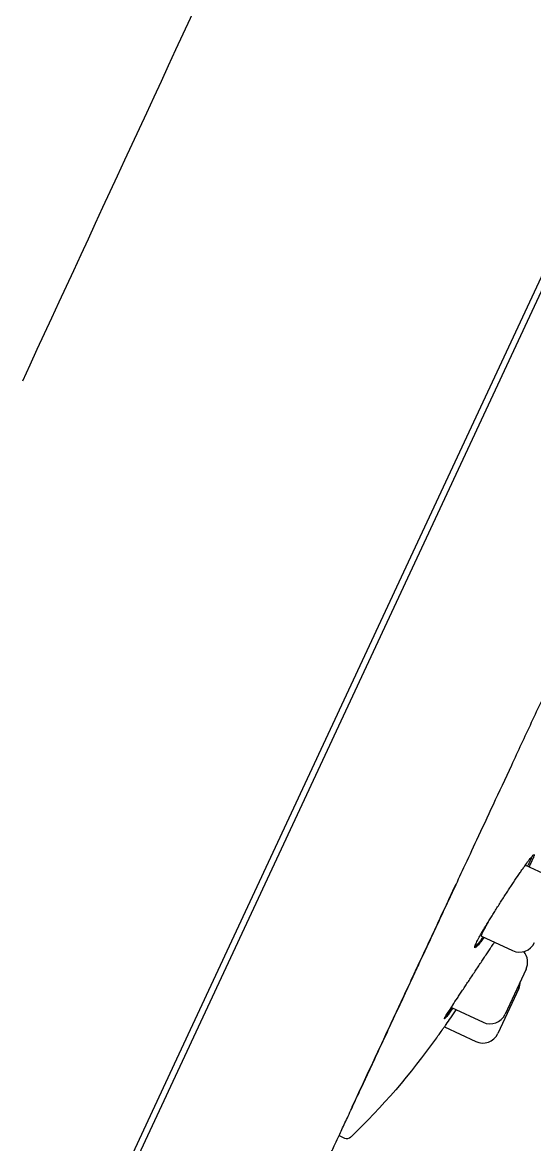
# Model space of a CAD drawing. Header units: millimetres. Extents: x 169 to 4368, y -1049 to 1924.
# Drawn here: x 491.405 to 493.137, y 1177.524 to 1181.318 of the extents above; entities that cross this region are included whole.
import ezdxf

# ---------------------------------------------------------------- set-up
doc = ezdxf.new("R2010")
doc.units = ezdxf.units.MM

msp = doc.modelspace()

# ---------------------------------------------------------------- linework, layer by layer
for p, q in [((491.7314, 1177.345), (495.6331, 1185.7123)), ((494.0239, 1182.3112), (492.694, 1179.4594)), ((492.694, 1179.4594), (491.9263, 1177.8129)), ((493.1811, 1178.4332), (493.1076, 1178.4675)), ((492.9574, 1178.2286), (493.0628, 1178.1795)), ((493.1086, 1178.1167), (493.0376, 1177.9645)), ((493.0836, 1178.0514), (493.0126, 1177.8991)), ((492.8561, 1177.9873), (492.9631, 1177.9374)), ((492.8323, 1177.9214), (492.9382, 1177.872)), ((491.9263, 1177.8129), (491.814, 1177.5722)), ((491.814, 1177.5722), (491.778, 1177.4949)), ((492.4757, 1177.5538), (492.4942, 1177.5456))]:
    msp.add_line(p, q)
for centre, radius, start, end in [((1473.1455, 726.2876), 1081.5571, 155.0912745, 155.1908752), ((493.0864, 1178.2302), 0.056, 245, 335), ((493.0578, 1178.1404), 0.056, 335, 39.6537), ((493.0328, 1178.075), 0.056, 335, 359.3958), ((492.9868, 1177.9881), 0.056, 245, 335), ((492.9618, 1177.9228), 0.056, 245, 335), ((375.7381, 1232.1613), 128.8775, 334.977675, 335.056407)]:
    msp.add_arc(centre, radius, start, end)
msp.add_ellipse((492.5024, 1177.5639), major_axis=(0.0198, 0.0033), ratio=0.990837, start_param=4.129325, end_param=5.303251)
for points, knots in [([(492.4455, 1177.489), (492.4455, 1177.489), (492.4455, 1177.489), (492.4457, 1177.4894), (492.4466, 1177.4914), (492.45, 1177.4987), (492.4588, 1177.5176), (492.4729, 1177.5478), (492.4916, 1177.5879), (492.5137, 1177.6353), (492.5379, 1177.6874), (492.5644, 1177.7441), (492.5943, 1177.8081), (492.6276, 1177.8797), (492.663, 1177.9556), (492.6937, 1178.0214), (492.716, 1178.0692), (492.7282, 1178.0954), (492.7367, 1178.1136), (492.7459, 1178.1333), (492.7601, 1178.1636), (492.782, 1178.2107), (492.8082, 1178.2668), (492.836, 1178.3266), (492.865, 1178.3887), (492.9001, 1178.4641), (492.9448, 1178.5599), (492.9983, 1178.6747), (493.0601, 1178.8073), (493.1263, 1178.9494), (493.1983, 1179.1039), (493.2741, 1179.2665), (493.3562, 1179.4427), (493.4417, 1179.6263), (493.5337, 1179.8237), (493.6332, 1180.0371), (493.7188, 1180.2209), (493.7889, 1180.3712), (493.8298, 1180.459), (493.8616, 1180.5273), (493.8814, 1180.5698), (493.9005, 1180.6107), (493.9218, 1180.6564), (493.9545, 1180.7266), (494.0053, 1180.8356), (494.0957, 1181.0296), (494.2185, 1181.2929), (494.3647, 1181.6066), (494.5166, 1181.9325), (494.6728, 1182.2676), (494.8269, 1182.5982), (494.9503, 1182.863), (495.0312, 1183.0366), (495.0747, 1183.13), (495.1013, 1183.187), (495.1262, 1183.2404), (495.1532, 1183.2984), (495.2008, 1183.4006), (495.2668, 1183.5421), (495.3606, 1183.7433), (495.4617, 1183.9604), (495.5687, 1184.1898), (495.6679, 1184.4026), (495.7582, 1184.5963), (495.8355, 1184.7621), (495.8897, 1184.8784), (495.9248, 1184.9538), (495.9484, 1185.0044), (495.9732, 1185.0576), (496.0041, 1185.124), (496.0234, 1185.1655), (496.0359, 1185.1921)], [0, 0, 0, 0, 0.003912, 0.008059, 0.017229, 0.04406, 0.073233, 0.102451, 0.13115, 0.157102, 0.179165, 0.199447, 0.219812, 0.239559, 0.257449, 0.273451, 0.280966, 0.285329, 0.288107, 0.290934, 0.295923, 0.304046, 0.314681, 0.322748, 0.331116, 0.341654, 0.354001, 0.36887, 0.384512, 0.400799, 0.41665, 0.434494, 0.451638, 0.470275, 0.489167, 0.509363, 0.531857, 0.54161, 0.55199, 0.556657, 0.560857, 0.563959, 0.568187, 0.573697, 0.58366, 0.598755, 0.627971, 0.657092, 0.686051, 0.718511, 0.750155, 0.777919, 0.792223, 0.798583, 0.804, 0.808176, 0.813518, 0.820242, 0.836801, 0.853293, 0.877005, 0.898457, 0.919114, 0.938823, 0.955679, 0.969161, 0.974587, 0.979357, 0.984977, 0.991938, 1, 1, 1, 1]), ([(493.027, 1178.3506), (493.0337, 1178.3609), (493.0402, 1178.3711), (493.05, 1178.386), (493.0532, 1178.391), (493.0596, 1178.4007), (493.0628, 1178.4056), (493.0722, 1178.4197), (493.0782, 1178.4286), (493.0868, 1178.4412), (493.0896, 1178.4453), (493.095, 1178.4531), (493.0976, 1178.4569), (493.1051, 1178.4675), (493.1096, 1178.4739), (493.1158, 1178.4822), (493.1177, 1178.4848), (493.1213, 1178.4895), (493.1246, 1178.4937), (493.1273, 1178.4969), (493.1298, 1178.4997), (493.1309, 1178.5009), (493.1337, 1178.5036), (493.135, 1178.5044), (493.1359, 1178.504), (493.1361, 1178.5036), (493.1361, 1178.5023), (493.1359, 1178.5014), (493.1349, 1178.498), (493.1337, 1178.4947), (493.1308, 1178.4884), (493.1297, 1178.486), (493.1272, 1178.4808), (493.1259, 1178.478), (493.1224, 1178.4712), (493.1203, 1178.4671), (493.1179, 1178.4627)], [0, 0, 0, 0, 0.0859845, 0.0859845, 0.1289767, 0.1289767, 0.171969, 0.171969, 0.2579534, 0.2579534, 0.3009457, 0.3009457, 0.3439379, 0.3439379, 0.4299224, 0.4299224, 0.4729146, 0.4729146, 0.5159069, 0.5588991, 0.5588991, 0.6018913, 0.6018913, 0.6878758, 0.6878758, 0.7308681, 0.7308681, 0.7738603, 0.7738603, 0.8598448, 0.8598448, 0.902837, 0.902837, 0.9458293, 0.9458293, 1, 1, 1, 1]), ([(493.1076, 1178.4675), (493.1076, 1178.4675), (493.1076, 1178.4675), (493.1073, 1178.4676), (493.107, 1178.4675), (493.106, 1178.4669), (493.1054, 1178.4664), (493.1037, 1178.4648), (493.1024, 1178.4633), (493.1008, 1178.4615)], [0, 0, 0, 0, 0.009781, 0.009781, 0.294051, 0.294051, 0.578321, 0.578321, 1, 1, 1, 1]), ([(493.1134, 1178.4648), (493.1139, 1178.4657), (493.1143, 1178.4665), (493.1165, 1178.4708), (493.1182, 1178.474), (493.1228, 1178.4831), (493.1253, 1178.4882), (493.1281, 1178.4946), (493.1289, 1178.4965), (493.1299, 1178.4989), (493.1302, 1178.4997), (493.1304, 1178.5003)], [0, 0, 0, 0, 0.051295, 0.051295, 0.263793, 0.263793, 0.68879, 0.68879, 0.901288, 0.901288, 1, 1, 1, 1]), ([(492.5944, 1177.8103), (492.6108, 1177.8456), (492.6289, 1177.8843), (492.6682, 1177.9686), (492.6896, 1178.0143), (492.7356, 1178.1131), (492.7604, 1178.1662), (492.8136, 1178.2801), (492.8419, 1178.3409), (492.8722, 1178.4058)], [0, 0, 0, 0, 0.25, 0.25, 0.5, 0.5, 0.75, 0.75, 1, 1, 1, 1]), ([(492.9671, 1178.2241), (492.9665, 1178.2234), (492.966, 1178.2227), (492.9631, 1178.2189), (492.9608, 1178.2159), (492.9543, 1178.2078), (492.9505, 1178.2032), (492.9457, 1178.1978), (492.9442, 1178.1962), (492.9415, 1178.1934), (492.9403, 1178.1923), (492.9373, 1178.1898), (492.9358, 1178.1891), (492.9347, 1178.1895), (492.9345, 1178.1899), (492.9345, 1178.1912), (492.9347, 1178.193), (492.9357, 1178.1957), (492.937, 1178.199), (492.9378, 1178.2009), (492.9407, 1178.2072), (492.9433, 1178.2123), (492.9481, 1178.2212), (492.9498, 1178.2244), (492.9536, 1178.2312), (492.9557, 1178.2348), (492.9621, 1178.2459), (492.9669, 1178.254), (492.9747, 1178.2671), (492.9775, 1178.2716), (492.9831, 1178.2808), (492.9889, 1178.2902), (492.9949, 1178.2999), (493.0011, 1178.3097), (493.0042, 1178.3147), (493.0139, 1178.33), (493.0204, 1178.3403), (493.027, 1178.3506)], [0, 0, 0, 0, 0.0094989, 0.0094989, 0.0525641, 0.0525641, 0.1386947, 0.1386947, 0.1817599, 0.1817599, 0.2248252, 0.2248252, 0.3109557, 0.3109557, 0.354021, 0.354021, 0.3970863, 0.4401515, 0.4401515, 0.4832168, 0.4832168, 0.5693473, 0.5693473, 0.6124126, 0.6124126, 0.6554779, 0.6554779, 0.7416084, 0.7416084, 0.7846737, 0.7846737, 0.8277389, 0.8708042, 0.8708042, 0.9138695, 0.9138695, 1, 1, 1, 1]), ([(492.9809, 1178.2773), (492.9786, 1178.2733), (492.9765, 1178.2695), (492.9729, 1178.2631), (492.9714, 1178.2604), (492.9685, 1178.2552), (492.9672, 1178.2528), (492.9637, 1178.246), (492.9618, 1178.2421), (492.9596, 1178.2373), (492.9589, 1178.2359), (492.958, 1178.2334), (492.9576, 1178.2324), (492.9569, 1178.2298), (492.9569, 1178.2288), (492.9574, 1178.2286)], [0, 0, 0, 0, 0.137105, 0.137105, 0.245385, 0.245385, 0.353665, 0.353665, 0.570225, 0.570225, 0.678505, 0.678505, 0.786785, 0.786785, 1, 1, 1, 1]), ([(492.9335, 1178.1057), (492.9403, 1178.1159), (492.947, 1178.126), (492.9569, 1178.1408), (492.9601, 1178.1458), (492.9666, 1178.1555), (492.9698, 1178.1603), (492.9792, 1178.1745), (492.9852, 1178.1834), (492.9936, 1178.1961), (492.9964, 1178.2002), (492.9999, 1178.2054), (493.0008, 1178.2067), (493.0016, 1178.208)], [0, 0, 0, 0, 0.272909, 0.272909, 0.409364, 0.409364, 0.545819, 0.545819, 0.818728, 0.818728, 0.955182, 0.955182, 1, 1, 1, 1]), ([(492.9345, 1178.1913), (492.9351, 1178.1916), (492.9357, 1178.1921), (492.9385, 1178.1945), (492.941, 1178.1972), (492.9458, 1178.2027), (492.9475, 1178.2048), (492.9513, 1178.2094), (492.9533, 1178.2119), (492.958, 1178.218), (492.9607, 1178.2217), (492.9637, 1178.2257)], [0, 0, 0, 0, 0.124366, 0.124366, 0.458743, 0.458743, 0.625931, 0.625931, 0.793119, 0.793119, 1, 1, 1, 1]), ([(492.8616, 1177.9847), (492.8611, 1177.984), (492.8606, 1177.9832), (492.8577, 1177.9794), (492.8554, 1177.9764), (492.8491, 1177.9681), (492.8455, 1177.9635), (492.841, 1177.9579), (492.8396, 1177.9563), (492.8372, 1177.9534), (492.8361, 1177.9523), (492.8335, 1177.9495), (492.8325, 1177.9487), (492.832, 1177.9489), (492.832, 1177.9492), (492.8323, 1177.9503), (492.8331, 1177.9519), (492.8345, 1177.9545), (492.8362, 1177.9576), (492.8373, 1177.9594), (492.841, 1177.9654), (492.8441, 1177.9703), (492.8496, 1177.9789), (492.8516, 1177.982), (492.8559, 1177.9885), (492.8581, 1177.992), (492.8652, 1178.0028), (492.8704, 1178.0107), (492.8789, 1178.0235), (492.8818, 1178.0279), (492.8878, 1178.0369), (492.8939, 1178.0461), (492.9002, 1178.0556), (492.9067, 1178.0653), (492.91, 1178.0702), (492.92, 1178.0853), (492.9267, 1178.0954), (492.9335, 1178.1057)], [0, 0, 0, 0, 0.009716, 0.009716, 0.052771, 0.052771, 0.138883, 0.138883, 0.181939, 0.181939, 0.224995, 0.224995, 0.311106, 0.311106, 0.354162, 0.354162, 0.397218, 0.440274, 0.440274, 0.48333, 0.48333, 0.569442, 0.569442, 0.612497, 0.612497, 0.655553, 0.655553, 0.741665, 0.741665, 0.784721, 0.784721, 0.827777, 0.870832, 0.870832, 0.913888, 0.913888, 1, 1, 1, 1]), ([(492.8056, 1177.8842), (492.8056, 1177.8842), (492.8063, 1177.8852), (492.8084, 1177.8882), (492.8093, 1177.8894), (492.8114, 1177.8923), (492.8127, 1177.894), (492.8169, 1177.8998), (492.8203, 1177.9046), (492.8263, 1177.9129), (492.8284, 1177.916), (492.833, 1177.9224), (492.8354, 1177.9258), (492.8429, 1177.9364), (492.8483, 1177.9441), (492.8571, 1177.9567), (492.8601, 1177.9611), (492.8663, 1177.9699), (492.8695, 1177.9746), (492.8727, 1177.9794), (492.8728, 1177.9795)], [0, 0, 0, 0, 0.166288, 0.166288, 0.249433, 0.249433, 0.332577, 0.332577, 0.498865, 0.498865, 0.58201, 0.58201, 0.665154, 0.665154, 0.831442, 0.831442, 0.914587, 0.914587, 0.997731, 1, 1, 1, 1]), ([(492.8334, 1177.9524), (492.835, 1177.9543), (492.8373, 1177.957), (492.8417, 1177.9626), (492.8433, 1177.9647), (492.8469, 1177.9694), (492.8488, 1177.972), (492.8533, 1177.9781), (492.8561, 1177.9819), (492.859, 1177.9859)], [0, 0, 0, 0, 0.374903, 0.374903, 0.567647, 0.567647, 0.760391, 0.760391, 1, 1, 1, 1]), ([(492.858, 1177.9918), (492.8576, 1177.9911), (492.8572, 1177.9904), (492.8562, 1177.9882), (492.8559, 1177.9874), (492.8561, 1177.9873)], [0, 0, 0, 0, 0.264928, 0.264928, 1, 1, 1, 1])]:
    msp.add_open_spline(points, degree=3, knots=knots)
msp.add_open_spline([(492.8056, 1177.8842), (492.7171, 1177.7636), (492.6222, 1177.65), (492.5162, 1177.5494)], degree=3)

doc.saveas('drawing.dxf')
